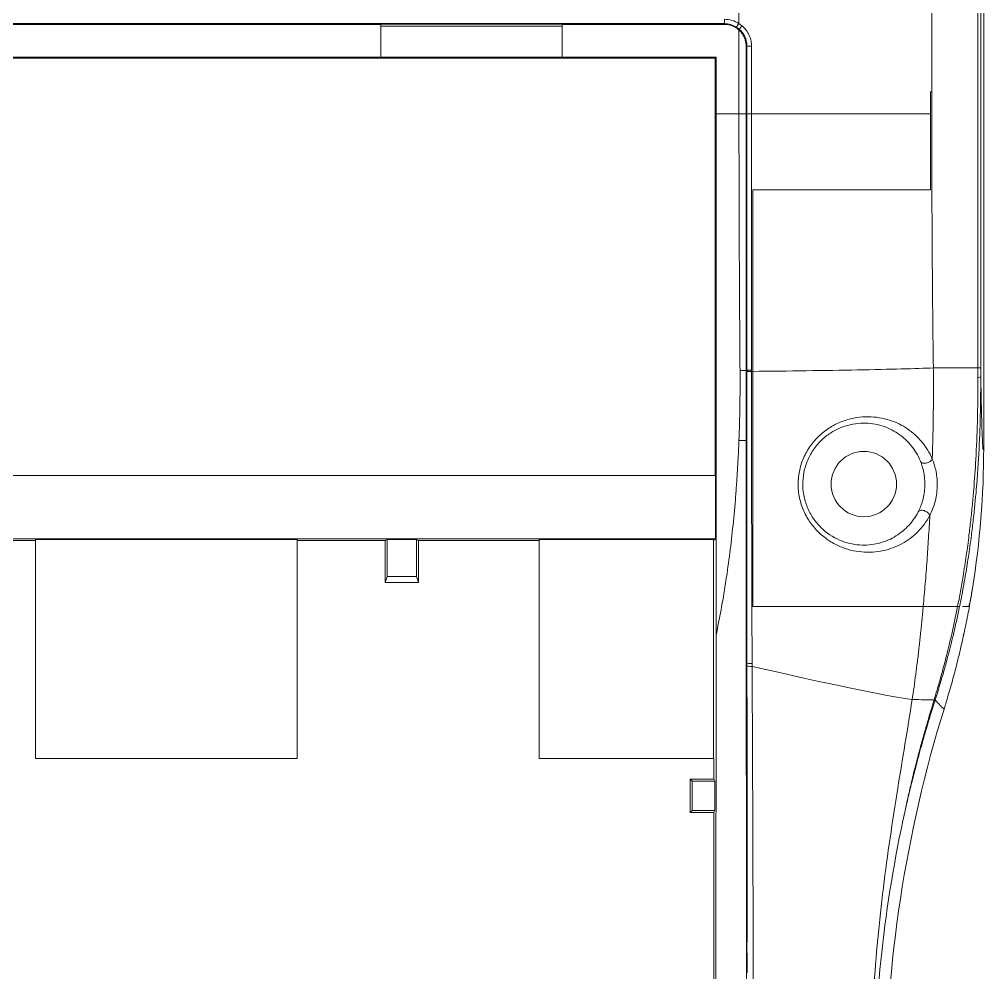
# Model space of a CAD drawing. Header units: millimetres. Extents: x -2408 to -1447, y -915 to -594.
# Drawn here: x -2117.44 to -2073.19, y -779.26 to -735.5 of the extents above; entities that cross this region are included whole.
import ezdxf

# ---------------------------------------------------------------- set-up
doc = ezdxf.new("R2010")
doc.units = ezdxf.units.MM
doc.layers.add('4', color=7, linetype='CONTINUOUS', true_color=0xffffff)

msp = doc.modelspace()

# ---------------------------------------------------------------- linework, layer by layer
at = {"layer": '4', "color": 7, "linetype": 'Continuous', "lineweight": 5}
for p, q in [((-2073.191, -739.832, 35), (-2073.191, -686.697, 35)), ((-2075.575, -738.832, 35), (-2075.575, -705.732, 35)), ((-2084.42, -735.693, 35), (-2084.42, -718.158, 35)), ((-2085.091, -735.695, 35), (-2136.291, -735.695, 35)), ((-2101.212, -735.732, 35), (-2120.17, -735.732, 35)), ((-2101.212, -735.732, 35), (-2100.85, -735.732, 35)), ((-2100.841, -735.714, 35), (-2100.85, -735.732, 35)), ((-2100.85, -737.232, 35), (-2100.85, -735.732, 35)), ((-2092.532, -735.814, 35), (-2100.85, -735.814, 35)), ((-2092.541, -735.714, 35), (-2100.841, -735.714, 35)), ((-2092.532, -735.732, 35), (-2092.541, -735.714, 35)), ((-2092.532, -735.732, 35), (-2085.091, -735.732, 35)), ((-2092.532, -735.732, 35), (-2092.532, -737.232, 35)), ((-2085.091, -735.495, 35), (-2085.091, -735.695, 35)), ((-2085.091, -735.695, 35), (-2085.091, -735.732, 35)), ((-2084.42, -735.693, 35), (-2084.528, -735.861, 35)), ((-2084.42, -739.832, 35), (-2084.42, -735.991, 35)), ((-2084.091, -739.832, 35), (-2084.091, -736.732, 35)), ((-2084.054, -736.732, 35), (-2084.091, -736.732, 35)), ((-2084.054, -739.832, 35), (-2084.054, -736.732, 35)), ((-2083.843, -739.832, 35), (-2083.843, -736.732, 35)), ((-2085.517, -737.281, 35), (-2135.865, -737.281, 35)), ((-2120.432, -737.232, 35), (-2100.85, -737.232, 35)), ((-2100.856, -737.238, 35), (-2100.85, -737.232, 35)), ((-2092.526, -737.238, 35), (-2100.856, -737.238, 35)), ((-2092.532, -737.232, 35), (-2085.468, -737.232, 35)), ((-2092.532, -737.232, 35), (-2092.526, -737.238, 35)), ((-2085.468, -737.232, 35), (-2085.517, -737.281, 35)), ((-2085.517, -737.281, 35), (-2085.517, -756.432, 35)), ((-2085.468, -739.832, 35), (-2085.468, -737.232, 35)), ((-2075.632, -738.832, 35), (-2075.575, -738.832, 35)), ((-2085.468, -739.832, 35), (-2084.42, -739.832, 35)), ((-2084.091, -739.832, 35), (-2084.42, -739.832, 35)), ((-2084.054, -739.832, 35), (-2084.091, -739.832, 35)), ((-2083.843, -739.832, 35), (-2084.054, -739.832, 35)), ((-2075.632, -739.832, 35), (-2083.843, -739.832, 35)), ((-2073.191, -743.332, 35), (-2073.191, -739.832, 35)), ((-2073.191, -755.179, 35), (-2073.191, -743.332, 35)), ((-2084.054, -751.598, 35), (-2084.091, -751.622, 35)), ((-2085.503, -756.432, 35), (-2135.879, -756.432, 35)), ((-2085.503, -759.344, 35), (-2085.503, -756.432, 35)), ((-2135.879, -759.344, 35), (-2085.503, -759.344, 35)), ((-2116.691, -759.417, 35), (-2120.721, -759.417, 35)), ((-2116.691, -759.379, 35), (-2104.691, -759.379, 35)), ((-2116.691, -759.417, 35), (-2116.691, -759.379, 35)), ((-2116.691, -759.417, 35), (-2116.691, -769.432, 35)), ((-2104.691, -759.417, 35), (-2104.691, -759.379, 35)), ((-2100.661, -759.417, 35), (-2104.691, -759.417, 35)), ((-2104.691, -759.417, 35), (-2104.691, -769.432, 35)), ((-2100.661, -759.417, 35), (-2100.569, -759.371, 35)), ((-2100.661, -759.417, 35), (-2100.661, -761.35, 35)), ((-2099.213, -759.371, 35), (-2100.569, -759.371, 35)), ((-2100.569, -761.072, 35), (-2100.569, -759.371, 35)), ((-2099.213, -759.371, 35), (-2099.213, -761.072, 35)), ((-2099.121, -759.417, 35), (-2099.213, -759.371, 35)), ((-2099.121, -759.417, 35), (-2099.121, -761.35, 35)), ((-2093.591, -759.417, 35), (-2099.121, -759.417, 35)), ((-2093.591, -759.379, 35), (-2085.591, -759.379, 35)), ((-2093.591, -759.417, 35), (-2093.591, -759.379, 35)), ((-2093.591, -759.417, 35), (-2093.591, -769.432, 35)), ((-2085.591, -759.428, 35), (-2085.591, -759.379, 35)), ((-2085.591, -759.428, 35), (-2085.586, -759.428, 35)), ((-2085.586, -759.428, 35), (-2085.503, -759.344, 35)), ((-2085.586, -759.428, 35), (-2085.586, -769.432, 35)), ((-2100.661, -761.35, 35), (-2100.569, -761.072, 35)), ((-2099.213, -761.072, 35), (-2100.569, -761.072, 35)), ((-2099.121, -761.35, 35), (-2099.213, -761.072, 35)), ((-2099.121, -761.35, 35), (-2100.661, -761.35, 35)), ((-2084.054, -765.05, 35), (-2084.088, -765.056, 35)), ((-2104.691, -769.432, 35), (-2116.691, -769.432, 35)), ((-2085.576, -769.432, 35), (-2093.591, -769.432, 35)), ((-2085.576, -770.372, 35), (-2085.576, -769.432, 35)), ((-2086.661, -770.372, 35), (-2086.569, -770.465, 35)), ((-2085.576, -770.372, 35), (-2086.661, -770.372, 35)), ((-2086.661, -771.913, 35), (-2086.661, -770.372, 35)), ((-2085.576, -770.372, 35), (-2085.53, -770.465, 35)), ((-2086.569, -771.82, 35), (-2086.569, -770.465, 35)), ((-2086.569, -770.465, 35), (-2085.53, -770.465, 35)), ((-2085.53, -771.82, 35), (-2085.53, -770.465, 35)), ((-2086.661, -771.913, 35), (-2086.569, -771.82, 35)), ((-2085.576, -771.913, 35), (-2086.661, -771.913, 35)), ((-2085.53, -771.82, 35), (-2086.569, -771.82, 35)), ((-2085.576, -771.913, 35), (-2085.53, -771.82, 35)), ((-2085.576, -796.172, 35), (-2085.576, -771.913, 35))]:
    msp.add_line(p, q, dxfattribs=at)
msp.add_circle((-2078.691, -756.832, 35), 1.5, dxfattribs=at)
for centre, radius, start, end in [((-2085.091, -736.732, 35), 1.237, 57.1289, 90), ((-2085.091, -736.732, 35), 1.037, 57.1289, 90), ((-2018.123, -784.832, 35), 59.568, 162.70001, 180)]:
    msp.add_arc(centre, radius, start, end, dxfattribs=at)
at = {"layer": '4', "color": 7, "linetype": 'Continuous', "lineweight": 5, "extrusion": (0, 6.12303e-17, -1)}
msp.add_arc((2085.091, -736.732, -35), 1, 90, 132.1608, dxfattribs=at)
at = {"layer": '4', "color": 7, "linetype": 'Continuous', "lineweight": 5}
for centre, major_axis, ratio, start_param, end_param in [((-2084.281, -735.797, 35), (0.131, 0.151), 0.01066, 3.159049, 4.721627), ((-2083.854, -736.732, 35), (0.2, 0), 0.000004, 3.16369, 4.77011), ((-2083.854, -751.598, 35), (0.2, 0), 0.01568, 3.159048, 4.765097), ((-2076.325, -751.918, 35), (3, 0.001), 0.01904, 5.988265, 6.265729), ((-2083.854, -765.05, 35), (0.2, 0), 0.077605, 3.159095, 4.896253), ((-2083.854, -765.185, 35), (0.2, 0), 0.079184, 3.159113, 4.899218), ((-2085.674, -764.422, 35), (9.727, -2.321), 0.033209, 4.91245, 5.960931)]:
    msp.add_ellipse(centre, major_axis=major_axis, ratio=ratio, start_param=start_param, end_param=end_param, dxfattribs=at)
for points, degree in [([(-2073.454, -751.501, 35), (-2073.454, -739.578, 35), (-2073.454, -727.655, 35), (-2073.454, -715.732, 35)], 3), ([(-2073.325, -751.501, 35), (-2073.325, -739.578, 35), (-2073.325, -727.655, 35), (-2073.325, -715.732, 35)], 3), ([(-2084.412, -735.948, 35), (-2084.431, -735.933, 35), (-2084.468, -735.902, 35), (-2084.508, -735.874, 35), (-2084.528, -735.861, 35)], 3), ([(-2084.279, -735.797, 35), (-2084.301, -735.778, 35), (-2084.347, -735.742, 35), (-2084.395, -735.709, 35), (-2084.42, -735.693, 35)], 3), ([(-2083.843, -736.732, 35), (-2083.843, -736.693, 35), (-2083.847, -736.614, 35), (-2083.864, -736.499, 35), (-2083.892, -736.384, 35), (-2083.931, -736.272, 35), (-2083.981, -736.164, 35), (-2084.042, -736.062, 35), (-2084.112, -735.966, 35), (-2084.191, -735.877, 35), (-2084.248, -735.823, 35), (-2084.279, -735.797, 35)], 3), ([(-2084.412, -735.948, 35), (-2084.405, -735.96, 35), (-2084.397, -735.978, 35), (-2084.413, -735.98, 35), (-2084.417, -735.988, 35), (-2084.42, -735.991, 35)], 3), ([(-2084.42, -735.991, 35), (-2084.385, -736.023, 35), (-2084.321, -736.089, 35), (-2084.24, -736.201, 35), (-2084.174, -736.324, 35), (-2084.127, -736.455, 35), (-2084.098, -736.591, 35), (-2084.091, -736.684, 35), (-2084.091, -736.732, 35)], 3), ([(-2084.054, -736.732, 35), (-2084.054, -736.699, 35), (-2084.057, -736.633, 35), (-2084.071, -736.536, 35), (-2084.095, -736.44, 35), (-2084.127, -736.347, 35), (-2084.168, -736.256, 35), (-2084.218, -736.17, 35), (-2084.275, -736.09, 35), (-2084.34, -736.015, 35), (-2084.387, -735.97, 35), (-2084.412, -735.948, 35)], 3), ([(-2075.632, -738.832, 35), (-2075.632, -739.165, 35), (-2075.632, -739.499, 35), (-2075.632, -739.832, 35)], 3), ([(-2075.575, -739.832, 35), (-2075.575, -739.499, 35), (-2075.575, -739.165, 35), (-2075.575, -738.832, 35)], 3), ([(-2085.471, -763.774, 35), (-2085.469, -755.795, 35), (-2085.468, -747.815, 35), (-2085.468, -739.832, 35)], 3), ([(-2084.371, -751.624, 35), (-2084.382, -750.314, 35), (-2084.399, -747.694, 35), (-2084.416, -743.763, 35), (-2084.42, -741.143, 35), (-2084.42, -739.832, 35)], 3), ([(-2084.091, -739.832, 35), (-2084.091, -743.762, 35), (-2084.091, -747.692, 35), (-2084.091, -751.622, 35)], 3), ([(-2084.054, -751.598, 35), (-2084.054, -750.279, 35), (-2084.054, -747.649, 35), (-2084.054, -743.719, 35), (-2084.054, -741.124, 35), (-2084.054, -739.832, 35)], 3), ([(-2083.844, -751.601, 35), (-2083.844, -750.282, 35), (-2083.843, -747.651, 35), (-2083.843, -743.72, 35), (-2083.843, -741.125, 35), (-2083.843, -739.832, 35)], 3), ([(-2075.632, -739.832, 35), (-2075.632, -740.999, 35), (-2075.632, -742.165, 35), (-2075.632, -743.332, 35)], 3), ([(-2075.501, -751.501, 35), (-2075.55, -747.612, 35), (-2075.576, -743.722, 35), (-2075.575, -739.832, 35)], 3), ([(-2083.791, -743.332, 35), (-2083.791, -746.107, 35), (-2083.791, -748.882, 35), (-2083.791, -751.657, 35)], 3), ([(-2084.421, -754.825, 35), (-2084.402, -754.334, 35), (-2084.373, -753.292, 35), (-2084.367, -752.196, 35), (-2084.371, -751.624, 35)], 3), ([(-2084.091, -751.622, 35), (-2084.184, -751.623, 35), (-2084.278, -751.624, 35), (-2084.371, -751.624, 35)], 3), ([(-2084.054, -751.654, 35), (-2084.054, -751.635, 35), (-2084.054, -751.617, 35), (-2084.054, -751.598, 35)], 3), ([(-2084.054, -765.05, 35), (-2084.054, -764.589, 35), (-2084.054, -763.628, 35), (-2084.054, -762.072, 35), (-2084.054, -760.359, 35), (-2084.054, -758.442, 35), (-2084.054, -756.355, 35), (-2084.054, -754.125, 35), (-2084.054, -752.5, 35), (-2084.054, -751.654, 35)], 3), ([(-2083.844, -751.657, 35), (-2083.844, -751.638, 35), (-2083.844, -751.62, 35), (-2083.844, -751.601, 35)], 3), ([(-2083.791, -751.657, 35), (-2083.809, -751.657, 35), (-2083.826, -751.657, 35), (-2083.844, -751.657, 35)], 3), ([(-2073.454, -751.501, 35), (-2073.98, -751.501, 35), (-2074.668, -751.501, 35), (-2075.503, -751.501, 35)], 3), ([(-2073.325, -751.501, 35), (-2073.33, -751.501, 35), (-2073.374, -751.501, 35), (-2073.454, -751.501, 35)], 3), ([(-2073.325, -751.918, 35), (-2073.325, -751.849, 35), (-2073.325, -751.71, 35), (-2073.325, -751.57, 35), (-2073.325, -751.501, 35)], 3), ([(-2073.325, -751.918, 35), (-2073.318, -752.317, 35), (-2073.304, -753.054, 35), (-2073.282, -753.974, 35), (-2073.259, -754.671, 35), (-2073.237, -755.121, 35), (-2073.214, -755.307, 35), (-2073.198, -755.25, 35), (-2073.191, -755.179, 35)], 3), ([(-2084.421, -754.825, 35), (-2084.311, -754.828, 35), (-2084.201, -754.83, 35), (-2084.091, -754.832, 35)], 3), ([(-2073.191, -755.179, 35), (-2073.191, -757.34, 35), (-2073.362, -759.488, 35), (-2073.706, -761.622, 35)], 3), ([(-2073.869, -762.446, 35), (-2073.764, -762.06, 35), (-2073.706, -761.599, 35)], 2), ([(-2075.966, -762.447, 35), (-2075.338, -762.447, 35), (-2074.809, -762.447, 35), (-2074.389, -762.447, 35)], 3), ([(-2074.389, -762.447, 35), (-2074.346, -762.447, 35), (-2074.315, -762.447, 35), (-2074.297, -762.447, 35)], 3), ([(-2074.12, -763.799, 35), (-2074.105, -763.731, 35), (-2074.09, -763.662, 35), (-2074.076, -763.594, 35)], 3), ([(-2085.477, -779.706, 35), (-2085.477, -777.937, 35), (-2085.475, -774.397, 35), (-2085.473, -769.086, 35), (-2085.472, -765.545, 35), (-2085.471, -763.774, 35)], 3), ([(-2084.088, -765.056, 35), (-2084.087, -765.667, 35), (-2084.086, -766.885, 35), (-2084.084, -768.711, 35), (-2084.082, -770.536, 35), (-2084.079, -772.365, 35), (-2084.077, -774.199, 35), (-2084.075, -776.035, 35), (-2084.073, -777.873, 35), (-2084.072, -779.094, 35), (-2084.071, -779.706, 35)], 3), ([(-2084.054, -765.185, 35), (-2084.054, -765.162, 35), (-2084.054, -765.117, 35), (-2084.054, -765.072, 35), (-2084.054, -765.05, 35)], 3), ([(-2083.817, -765.2, 35), (-2083.817, -765.178, 35), (-2083.817, -765.133, 35), (-2083.817, -765.087, 35), (-2083.818, -765.065, 35)], 3), ([(-2084.053, -765.187, 35), (-2084.053, -765.191, 35)], 1), ([(-2075.463, -766.73, 35), (-2075.739, -766.729, 35), (-2076.077, -766.728, 35), (-2076.473, -766.726, 35)], 3), ([(-2075.42, -766.745, 35), (-2075.431, -766.741, 35), (-2075.445, -766.736, 35), (-2075.463, -766.73, 35)], 3), ([(-2078.225, -784.802, 35), (-2078.222, -780.467, 35), (-2077.747, -776.132, 35), (-2076.815, -771.898, 35)], 3)]:
    msp.add_open_spline(points, degree=degree, dxfattribs=at)
for points, knots in [([(-2075.632, -743.332, 35), (-2076.037, -743.332, 35), (-2076.527, -743.332, 35), (-2077.389, -743.332, 35), (-2077.7, -743.332, 35), (-2078.348, -743.332, 35), (-2078.687, -743.332, 35), (-2079.394, -743.332, 35), (-2079.762, -743.332, 35), (-2080.528, -743.332, 35), (-2080.923, -743.332, 35), (-2082.12, -743.332, 35), (-2082.942, -743.332, 35), (-2083.791, -743.332, 35)], [0, 0, 0, 0, 0.25, 0.25, 0.375, 0.375, 0.5, 0.5, 0.625, 0.625, 0.75, 0.75, 1, 1, 1, 1]), ([(-2084.091, -751.622, 35), (-2084.091, -752.045, 35), (-2084.091, -752.469, 35), (-2084.091, -753.216, 35), (-2084.091, -753.539, 35), (-2084.091, -754.185, 35), (-2084.091, -754.509, 35), (-2084.091, -754.832, 35)], [0, 0, 0, 0, 0.395649, 0.395649, 0.697824, 0.697824, 1, 1, 1, 1]), ([(-2083.818, -765.065, 35), (-2083.82, -764.459, 35), (-2083.825, -763.237, 35), (-2083.831, -761.386, 35), (-2083.836, -759.502, 35), (-2083.84, -757.587, 35), (-2083.842, -755.639, 35), (-2083.844, -753.659, 35), (-2083.844, -752.328, 35), (-2083.844, -751.657, 35)], [0, 0, 0, 0, 0.135784, 0.273908, 0.414387, 0.557229, 0.702441, 0.850029, 1, 1, 1, 1]), ([(-2075.503, -751.5, 35), (-2075.89, -751.516, 35), (-2076.384, -751.531, 35), (-2077.559, -751.562, 35), (-2078.24, -751.577, 35), (-2079.722, -751.605, 35), (-2080.522, -751.618, 35), (-2082.154, -751.64, 35), (-2082.985, -751.649, 35), (-2083.791, -751.657, 35)], [0, 0, 0, 0, 0.25, 0.25, 0.5, 0.5, 0.75, 0.75, 1, 1, 1, 1]), ([(-2083.791, -751.657, 35), (-2083.791, -753.456, 35), (-2083.791, -755.255, 35), (-2083.791, -758.852, 35), (-2083.791, -760.65, 35), (-2083.791, -762.447, 35)], [0, 0, 0, 0, 0.5, 0.5, 1, 1, 1, 1]), ([(-2075.551, -755.683, 35), (-2075.544, -755.45, 35), (-2075.529, -754.96, 35), (-2075.512, -754.192, 35), (-2075.5, -753.355, 35), (-2075.496, -752.45, 35), (-2075.5, -751.825, 35), (-2075.503, -751.501, 35)], [0, 0, 0, 0, 0.167601, 0.351439, 0.551489, 0.767699, 1, 1, 1, 1]), ([(-2073.454, -751.934, 35), (-2073.454, -751.864, 35), (-2073.454, -751.72, 35), (-2073.454, -751.575, 35), (-2073.454, -751.501, 35)], [0, 0, 0, 0, 0.484833, 1, 1, 1, 1]), ([(-2074.389, -762.447, 35), (-2074.345, -762.221, 35), (-2074.257, -761.762, 35), (-2074.122, -760.981, 35), (-2073.989, -760.12, 35), (-2073.874, -759.264, 35), (-2073.784, -758.49, 35), (-2073.711, -757.784, 35), (-2073.628, -756.851, 35), (-2073.541, -755.588, 35), (-2073.468, -753.877, 35), (-2073.459, -752.62, 35), (-2073.454, -751.934, 35)], [0, 0, 0, 0, 0.065404, 0.132663, 0.224664, 0.31289, 0.377589, 0.445902, 0.514221, 0.643301, 0.805229, 1, 1, 1, 1]), ([(-2074.297, -762.447, 35), (-2074.267, -762.299, 35), (-2074.207, -762, 35), (-2074.121, -761.544, 35), (-2074.014, -760.939, 35), (-2073.887, -760.154, 35), (-2073.765, -759.282, 35), (-2073.639, -758.241, 35), (-2073.508, -756.914, 35), (-2073.398, -755.255, 35), (-2073.335, -753.539, 35), (-2073.328, -752.442, 35), (-2073.325, -751.918, 35)], [0, 0, 0, 0, 0.04266, 0.086468, 0.131422, 0.216577, 0.311856, 0.380832, 0.513526, 0.689423, 0.851564, 1, 1, 1, 1]), ([(-2075.663, -758.269, 35), (-2075.742, -758.421, 35), (-2075.829, -758.557, 35), (-2076.019, -758.812, 35), (-2076.121, -758.928, 35), (-2076.443, -759.247, 35), (-2076.681, -759.424, 35), (-2077.077, -759.639, 35), (-2077.217, -759.703, 35), (-2077.503, -759.809, 35), (-2077.651, -759.853, 35), (-2077.957, -759.919, 35), (-2078.114, -759.942, 35), (-2078.44, -759.963, 35), (-2078.61, -759.962, 35), (-2078.952, -759.932, 35), (-2079.125, -759.904, 35), (-2079.472, -759.816, 35), (-2079.648, -759.756, 35), (-2079.993, -759.604, 35), (-2080.16, -759.512, 35), (-2080.483, -759.295, 35), (-2080.639, -759.169, 35), (-2080.93, -758.881, 35), (-2081.061, -758.724, 35), (-2081.294, -758.38, 35), (-2081.396, -758.192, 35), (-2081.558, -757.799, 35), (-2081.618, -757.596, 35), (-2081.696, -757.173, 35), (-2081.712, -756.954, 35), (-2081.698, -756.52, 35), (-2081.667, -756.304, 35), (-2081.56, -755.884, 35), (-2081.485, -755.683, 35), (-2081.294, -755.299, 35), (-2081.177, -755.116, 35), (-2080.915, -754.785, 35), (-2080.768, -754.634, 35), (-2080.449, -754.365, 35), (-2080.281, -754.25, 35), (-2079.932, -754.055, 35), (-2079.749, -753.975, 35), (-2079.385, -753.852, 35), (-2079.203, -753.808, 35), (-2078.839, -753.751, 35), (-2078.66, -753.739, 35), (-2078.314, -753.742, 35), (-2078.145, -753.757, 35), (-2077.818, -753.811, 35), (-2077.659, -753.85, 35), (-2077.206, -753.996, 35), (-2076.933, -754.132, 35), (-2076.562, -754.384, 35), (-2076.444, -754.477, 35), (-2076.225, -754.675, 35), (-2076.124, -754.781, 35), (-2075.934, -755.009, 35), (-2075.847, -755.13, 35), (-2075.687, -755.391, 35), (-2075.614, -755.532, 35), (-2075.551, -755.683, 35)], [0, 0, 0, 0, 0.03125, 0.03125, 0.0625, 0.0625, 0.125, 0.125, 0.15625, 0.15625, 0.1875, 0.1875, 0.21875, 0.21875, 0.25, 0.25, 0.28125, 0.28125, 0.3125, 0.3125, 0.34375, 0.34375, 0.375, 0.375, 0.40625, 0.40625, 0.4375, 0.4375, 0.46875, 0.46875, 0.5, 0.5, 0.53125, 0.53125, 0.5625, 0.5625, 0.59375, 0.59375, 0.625, 0.625, 0.65625, 0.65625, 0.6875, 0.6875, 0.71875, 0.71875, 0.75, 0.75, 0.78125, 0.78125, 0.8125, 0.8125, 0.875, 0.875, 0.90625, 0.90625, 0.9375, 0.9375, 0.96875, 0.96875, 1, 1, 1, 1]), ([(-2076.096, -755.781, 35), (-2076.15, -755.647, 35), (-2076.212, -755.522, 35), (-2076.349, -755.292, 35), (-2076.423, -755.185, 35), (-2076.665, -754.882, 35), (-2076.852, -754.705, 35), (-2077.274, -754.403, 35), (-2077.507, -754.28, 35), (-2077.895, -754.144, 35), (-2078.032, -754.107, 35), (-2078.316, -754.054, 35), (-2078.462, -754.037, 35), (-2078.915, -754.025, 35), (-2079.241, -754.066, 35), (-2079.727, -754.225, 35), (-2079.89, -754.296, 35), (-2080.205, -754.47, 35), (-2080.356, -754.573, 35), (-2080.643, -754.816, 35), (-2080.776, -754.954, 35), (-2081.013, -755.256, 35), (-2081.118, -755.423, 35), (-2081.291, -755.774, 35), (-2081.358, -755.958, 35), (-2081.455, -756.341, 35), (-2081.482, -756.539, 35), (-2081.496, -756.935, 35), (-2081.481, -757.135, 35), (-2081.412, -757.52, 35), (-2081.358, -757.706, 35), (-2081.213, -758.064, 35), (-2081.121, -758.236, 35), (-2080.912, -758.548, 35), (-2080.793, -758.69, 35), (-2080.4, -759.08, 35), (-2080.107, -759.27, 35), (-2079.647, -759.469, 35), (-2079.492, -759.52, 35), (-2079.186, -759.592, 35), (-2079.035, -759.615, 35), (-2078.735, -759.636, 35), (-2078.588, -759.634, 35), (-2078.306, -759.609, 35), (-2078.17, -759.587, 35), (-2077.906, -759.523, 35), (-2077.778, -759.483, 35), (-2077.532, -759.385, 35), (-2077.413, -759.327, 35), (-2077.073, -759.132, 35), (-2076.869, -758.975, 35), (-2076.501, -758.597, 35), (-2076.335, -758.376, 35), (-2076.198, -758.107, 35)], [0, 0, 0, 0, 0.03125, 0.03125, 0.0625, 0.0625, 0.125, 0.125, 0.1875, 0.1875, 0.21875, 0.21875, 0.25, 0.25, 0.3125, 0.3125, 0.34375, 0.34375, 0.375, 0.375, 0.40625, 0.40625, 0.4375, 0.4375, 0.46875, 0.46875, 0.5, 0.5, 0.53125, 0.53125, 0.5625, 0.5625, 0.59375, 0.59375, 0.625, 0.625, 0.6875, 0.6875, 0.71875, 0.71875, 0.75, 0.75, 0.78125, 0.78125, 0.8125, 0.8125, 0.84375, 0.84375, 0.875, 0.875, 0.9375, 0.9375, 1, 1, 1, 1]), ([(-2085.471, -763.774, 35), (-2085.393, -763.384, 35), (-2085.234, -762.596, 35), (-2085.033, -761.389, 35), (-2084.855, -760.145, 35), (-2084.704, -758.867, 35), (-2084.602, -757.78, 35), (-2084.534, -756.895, 35), (-2084.489, -756.215, 35), (-2084.451, -755.524, 35), (-2084.431, -755.06, 35), (-2084.421, -754.825, 35)], [0, 0, 0, 0, 0.132011, 0.267589, 0.406822, 0.550095, 0.695615, 0.769876, 0.845355, 0.92206, 1, 1, 1, 1]), ([(-2084.091, -754.832, 35), (-2084.091, -755.972, 35), (-2084.091, -757.112, 35), (-2084.09, -759.386, 35), (-2084.09, -760.521, 35), (-2084.089, -762.789, 35), (-2084.089, -763.922, 35), (-2084.088, -765.056, 35)], [0, 0, 0, 0, 0.334472, 0.334472, 0.667232, 0.667232, 1, 1, 1, 1]), ([(-2076.198, -758.107, 35), (-2076.158, -758.029, 35), (-2076.121, -757.947, 35), (-2076.051, -757.771, 35), (-2076.019, -757.676, 35), (-2075.964, -757.475, 35), (-2075.941, -757.37, 35), (-2075.907, -757.148, 35), (-2075.896, -757.036, 35), (-2075.889, -756.813, 35), (-2075.892, -756.701, 35), (-2075.91, -756.491, 35), (-2075.924, -756.391, 35), (-2075.981, -756.102, 35), (-2076.034, -755.934, 35), (-2076.096, -755.781, 35)], [0, 0, 0, 0, 0.125, 0.125, 0.25, 0.25, 0.375, 0.375, 0.5, 0.5, 0.625, 0.625, 0.75, 0.75, 1, 1, 1, 1]), ([(-2075.551, -755.683, 35), (-2075.573, -755.727, 35), (-2075.614, -755.77, 35), (-2075.715, -755.838, 35), (-2075.776, -755.862, 35), (-2075.896, -755.884, 35), (-2075.954, -755.88, 35), (-2076.047, -755.848, 35), (-2076.081, -755.818, 35), (-2076.096, -755.781, 35)], [0, 0, 0, 0, 0.25, 0.25, 0.5, 0.5, 0.75, 0.75, 1, 1, 1, 1]), ([(-2075.551, -755.683, 35), (-2075.48, -755.858, 35), (-2075.42, -756.05, 35), (-2075.357, -756.371, 35), (-2075.342, -756.481, 35), (-2075.322, -756.713, 35), (-2075.319, -756.835, 35), (-2075.327, -757.08, 35), (-2075.338, -757.202, 35), (-2075.375, -757.445, 35), (-2075.4, -757.561, 35), (-2075.462, -757.784, 35), (-2075.497, -757.89, 35), (-2075.575, -758.088, 35), (-2075.618, -758.181, 35), (-2075.663, -758.269, 35)], [0, 0, 0, 0, 0.25, 0.25, 0.375, 0.375, 0.5, 0.5, 0.625, 0.625, 0.75, 0.75, 0.875, 0.875, 1, 1, 1, 1]), ([(-2076.198, -758.107, 35), (-2076.18, -758.073, 35), (-2076.144, -758.049, 35), (-2076.049, -758.029, 35), (-2075.989, -758.033, 35), (-2075.87, -758.069, 35), (-2075.811, -758.101, 35), (-2075.716, -758.179, 35), (-2075.68, -758.225, 35), (-2075.663, -758.269, 35)], [0, 0, 0, 0, 0.25, 0.25, 0.5, 0.5, 0.75, 0.75, 1, 1, 1, 1]), ([(-2075.966, -762.447, 35), (-2075.95, -762.274, 35), (-2075.919, -761.926, 35), (-2075.875, -761.398, 35), (-2075.832, -760.863, 35), (-2075.781, -760.17, 35), (-2075.722, -759.305, 35), (-2075.683, -758.62, 35), (-2075.663, -758.269, 35)], [0, 0, 0, 0, 0.125, 0.251712, 0.38018, 0.510417, 0.749569, 1, 1, 1, 1]), ([(-2073.848, -762.447, 35), (-2073.841, -762.404, 35), (-2073.809, -762.229, 35), (-2073.761, -761.954, 35), (-2073.723, -761.722, 35), (-2073.706, -761.622, 35)], [0, 0, 0, 0, 0.156923, 0.637674, 1, 1, 1, 1]), ([(-2083.791, -762.447, 35), (-2082.94, -762.447, 35), (-2082.122, -762.447, 35), (-2080.942, -762.447, 35), (-2080.554, -762.447, 35), (-2079.811, -762.447, 35), (-2079.456, -762.447, 35), (-2078.777, -762.447, 35), (-2078.454, -762.447, 35), (-2077.84, -762.447, 35), (-2077.55, -762.447, 35), (-2076.754, -762.447, 35), (-2076.314, -762.447, 35), (-2075.966, -762.447, 35)], [0, 0, 0, 0, 0.25, 0.25, 0.375, 0.375, 0.5, 0.5, 0.625, 0.625, 0.75, 0.75, 1, 1, 1, 1]), ([(-2076.473, -766.726, 35), (-2076.444, -766.535, 35), (-2076.387, -766.15, 35), (-2076.308, -765.564, 35), (-2076.232, -764.965, 35), (-2076.16, -764.354, 35), (-2076.092, -763.73, 35), (-2076.026, -763.093, 35), (-2075.986, -762.664, 35), (-2075.966, -762.447, 35)], [0, 0, 0, 0, 0.136146, 0.274411, 0.414864, 0.557575, 0.702617, 0.850064, 1, 1, 1, 1]), ([(-2075.463, -766.73, 35), (-2075.42, -766.586, 35), (-2075.299, -766.188, 35), (-2075.107, -765.515, 35), (-2074.924, -764.82, 35), (-2074.768, -764.189, 35), (-2074.639, -763.637, 35), (-2074.51, -763.048, 35), (-2074.43, -762.649, 35), (-2074.389, -762.447, 35)], [0, 0, 0, 0, 0.102539, 0.282291, 0.474996, 0.590982, 0.723563, 0.859902, 1, 1, 1, 1]), ([(-2075.42, -766.745, 35), (-2075.341, -766.493, 35), (-2075.216, -766.096, 35), (-2075.043, -765.503, 35), (-2074.88, -764.917, 35), (-2074.716, -764.288, 35), (-2074.562, -763.655, 35), (-2074.426, -763.061, 35), (-2074.341, -762.654, 35), (-2074.297, -762.447, 35)], [0, 0, 0, 0, 0.178321, 0.280822, 0.417554, 0.588425, 0.719792, 0.856987, 1, 1, 1, 1]), ([(-2074.997, -767.118, 35), (-2074.941, -766.937, 35), (-2074.803, -766.486, 35), (-2074.602, -765.771, 35), (-2074.411, -765.044, 35), (-2074.249, -764.375, 35), (-2074.101, -763.721, 35), (-2073.99, -763.185, 35), (-2073.904, -762.749, 35), (-2073.869, -762.56, 35), (-2073.848, -762.447, 35)], [0, 0, 0, 0, 0.118055, 0.293995, 0.462716, 0.587022, 0.722636, 0.880486, 0.928205, 1, 1, 1, 1]), ([(-2074.159, -762.447, 35), (-2074.079, -762.447, 35), (-2074.015, -762.447, 35), (-2073.901, -762.447, 35), (-2073.863, -762.447, 35), (-2073.852, -762.447, 35)], [0, 0, 0, 0, 0.428464, 0.428464, 1, 1, 1, 1]), ([(-2084.052, -778.142, 35), (-2084.052, -778.041, 35), (-2084.052, -777.737, 35), (-2084.052, -777.255, 35), (-2084.052, -776.699, 35), (-2084.052, -776.152, 35), (-2084.052, -775.598, 35), (-2084.052, -775.015, 35), (-2084.052, -774.384, 35), (-2084.053, -773.686, 35), (-2084.053, -772.893, 35), (-2084.053, -772.024, 35), (-2084.053, -771.098, 35), (-2084.053, -770.098, 35), (-2084.054, -769.018, 35), (-2084.054, -767.848, 35), (-2084.054, -766.584, 35), (-2084.054, -765.664, 35), (-2084.054, -765.185, 35)], [0, 0, 0, 0, 0.031254, 0.095837, 0.16042, 0.225003, 0.289586, 0.354169, 0.418752, 0.483336, 0.547919, 0.612502, 0.677085, 0.741668, 0.806251, 0.870834, 0.935417, 1, 1, 1, 1]), ([(-2084.053, -765.191, 35), (-2084.052, -765.643, 35), (-2084.052, -766.471, 35), (-2084.051, -767.568, 35), (-2084.051, -768.443, 35), (-2084.051, -769.178, 35), (-2084.05, -769.885, 35), (-2084.05, -770.603, 35), (-2084.049, -771.327, 35), (-2084.048, -772.879, 35), (-2084.047, -774.395, 35), (-2084.046, -775.945, 35), (-2084.048, -776.795, 35), (-2084.05, -777.457, 35), (-2084.05, -777.845, 35), (-2084.05, -777.862, 35)], [0, 0, 0, 0, 0.106893, 0.195708, 0.259308, 0.313883, 0.369771, 0.426767, 0.48389, 0.541014, 0.794514, 0.842949, 0.908028, 0.996077, 1, 1, 1, 1]), ([(-2083.765, -779.936, 35), (-2083.765, -779.723, 35), (-2083.766, -779.275, 35), (-2083.768, -778.612, 35), (-2083.769, -777.961, 35), (-2083.77, -777.356, 35), (-2083.772, -776.78, 35), (-2083.773, -776.215, 35), (-2083.775, -775.643, 35), (-2083.777, -775.043, 35), (-2083.779, -774.394, 35), (-2083.781, -773.675, 35), (-2083.784, -772.877, 35), (-2083.787, -772.002, 35), (-2083.791, -771.053, 35), (-2083.795, -770.029, 35), (-2083.8, -768.921, 35), (-2083.805, -767.72, 35), (-2083.811, -766.47, 35), (-2083.815, -765.619, 35), (-2083.817, -765.2, 35)], [0, 0, 0, 0, 0.043198, 0.091254, 0.135043, 0.175722, 0.214449, 0.252381, 0.290783, 0.331076, 0.374692, 0.423046, 0.477491, 0.537264, 0.601486, 0.670782, 0.74578, 0.827003, 0.915044, 1, 1, 1, 1]), ([(-2078.239, -780.051, 35), (-2078.141, -778.489, 35), (-2077.843, -775.413, 35), (-2077.181, -770.996, 35), (-2076.689, -768.102, 35), (-2076.473, -766.726, 35)], [0, 0, 0, 0, 0.356139, 0.69965, 1, 1, 1, 1]), ([(-2075.463, -766.73, 35), (-2075.539, -766.979, 35), (-2075.668, -767.404, 35), (-2075.854, -768.045, 35), (-2076.026, -768.652, 35), (-2076.187, -769.24, 35), (-2076.322, -769.759, 35), (-2076.429, -770.192, 35), (-2076.519, -770.571, 35), (-2076.598, -770.917, 35), (-2076.673, -771.251, 35), (-2076.746, -771.579, 35), (-2076.794, -771.797, 35), (-2076.816, -771.898, 35)], [0, 0, 0, 0, 0.145501, 0.249671, 0.374469, 0.499244, 0.592135, 0.675487, 0.749344, 0.811163, 0.87481, 0.942191, 1, 1, 1, 1]), ([(-2076.816, -771.898, 35), (-2076.769, -771.692, 35), (-2076.665, -771.234, 35), (-2076.478, -770.463, 35), (-2076.301, -769.773, 35), (-2076.14, -769.179, 35), (-2076.01, -768.708, 35), (-2075.848, -768.141, 35), (-2075.65, -767.475, 35), (-2075.5, -766.999, 35), (-2075.42, -766.745, 35)], [0, 0, 0, 0, 0.11845, 0.263866, 0.445785, 0.518809, 0.609577, 0.720037, 0.850182, 1, 1, 1, 1]), ([(-2075.42, -766.745, 35), (-2075.393, -766.774, 35), (-2075.34, -766.83, 35), (-2075.27, -766.903, 35), (-2075.208, -766.968, 35), (-2075.155, -767.022, 35), (-2075.11, -767.067, 35), (-2075.073, -767.102, 35), (-2075.043, -767.126, 35), (-2075.021, -767.139, 35), (-2075.007, -767.141, 35), (-2075.003, -767.135, 35), (-2075.001, -767.133, 35)], [0, 0, 0, 0, 0.102867, 0.205344, 0.307308, 0.408608, 0.509146, 0.608879, 0.707801, 0.805942, 0.903339, 1, 1, 1, 1]), ([(-2084.051, -779.261, 35), (-2084.051, -779.227, 35), (-2084.051, -778.949, 35), (-2084.051, -778.573, 35), (-2084.052, -778.25, 35), (-2084.052, -778.142, 35)], [0, 0, 0, 0, 0.08559, 0.688738, 1, 1, 1, 1])]:
    msp.add_open_spline(points, degree=3, knots=knots, dxfattribs=at)
msp.add_rational_spline([(-2083.844, -751.657, 35), (-2083.895, -751.657, 35), (-2083.943, -751.657, 35), (-2083.981, -751.656, 35), (-2084.026, -751.656, 35), (-2084.053, -751.655, 35), (-2084.054, -751.654, 35)], [1.00149920378, 1.01164167102, 1.07324627578, 1.18631301805, 1.05444203894, 0.992574039148, 1.00070901866], degree=3, knots=[0, 0, 0, 0, 0.461614, 0.461614, 0.461614, 1, 1, 1, 1], dxfattribs=at)

doc.saveas('drawing.dxf')
